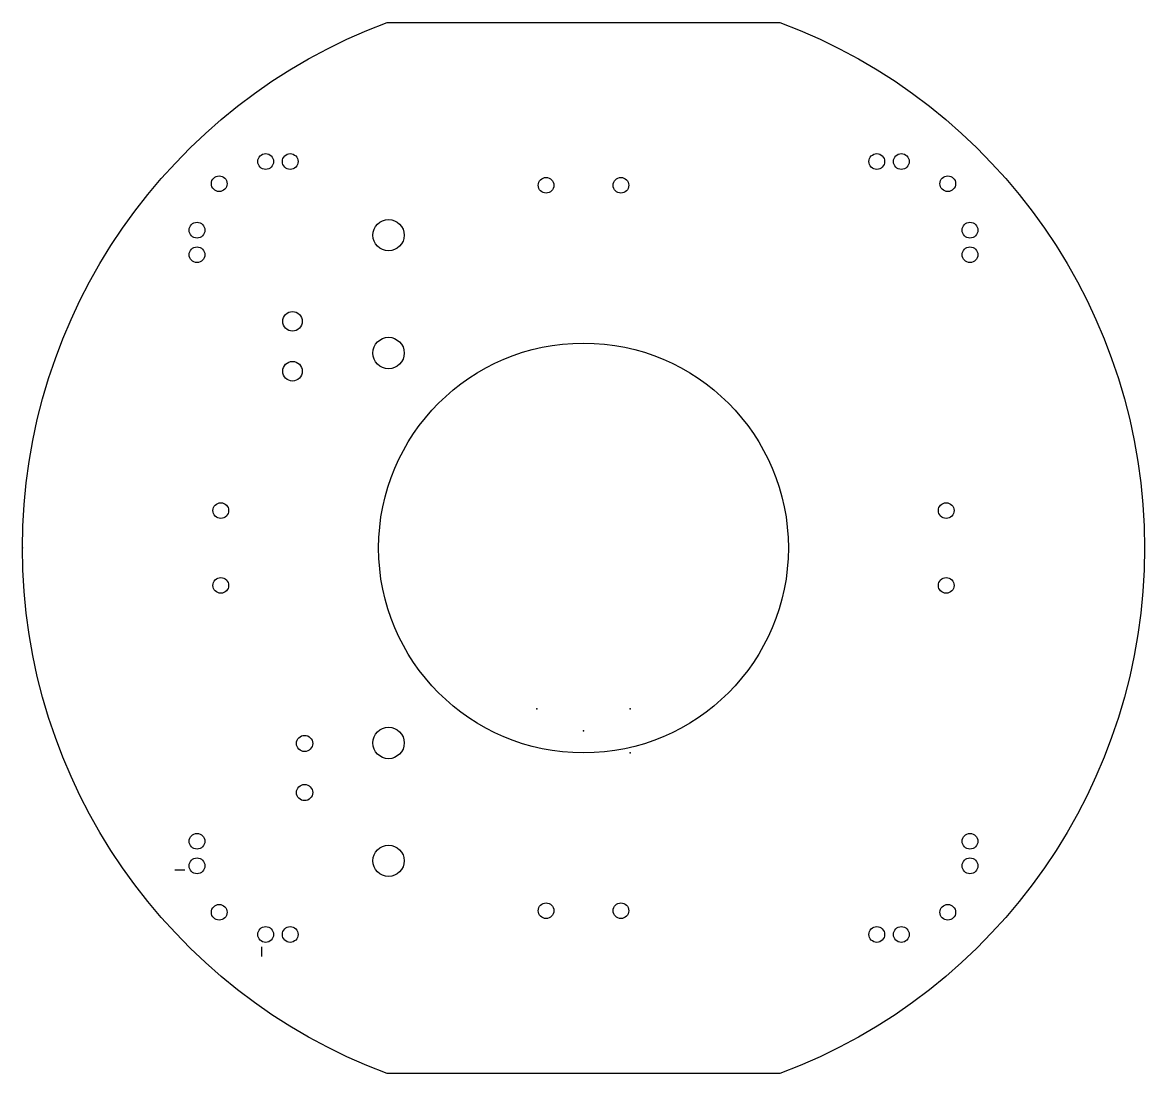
# Model space of a CAD drawing. Header units: millimetres. Extents: x -57 to 57, y -54 to 54.
import ezdxf

# ---------------------------------------------------------------- set-up
doc = ezdxf.new("R2010")
doc.units = ezdxf.units.MM
doc.layers.get('0').update_dxf_attribs({"linetype": 'CONTINUOUS'})

msp = doc.modelspace()

# ---------------------------------------------------------------- linework, layer by layer
for p, q in [((-41.6, -32.78), (-40.6, -32.78)), ((-32.78, -40.6), (-32.78, -41.6))]:
    msp.add_line(p, q)
msp.add_lwpolyline([(-20, 53.51), (20, 53.51, -0.693807), (20, -53.51), (-20, -53.51, -0.693807)], format="xyb", close=True)
for centre, radius in [((-32.36, 39.35), 0.8), ((-29.86, 39.35), 0.8), ((29.86, 39.35), 0.8), ((32.36, 39.35), 0.8), ((-37.09, 37.09), 0.8), ((-3.81, 36.93), 0.8), ((3.81, 36.93), 0.8), ((37.09, 37.09), 0.8), ((-39.35, 32.36), 0.8), ((-19.85, 31.85), 1.6), ((39.35, 32.36), 0.8), ((-39.35, 29.86), 0.8), ((39.35, 29.86), 0.8), ((-29.63, 23.08), 1), ((-19.85, 19.85), 1.6), ((0, 0), 20.86), ((-29.63, 18), 1), ((-36.93, 3.81), 0.8), ((36.93, 3.81), 0.8), ((-36.93, -3.81), 0.8), ((36.93, -3.81), 0.8), ((-19.85, -19.85), 1.6), ((-39.35, -29.86), 0.8), ((39.35, -29.86), 0.8), ((-19.85, -31.85), 1.6), ((-39.35, -32.36), 0.8), ((39.35, -32.36), 0.8), ((-37.09, -37.09), 0.8), ((-3.81, -36.93), 0.8), ((3.81, -36.93), 0.8), ((37.09, -37.09), 0.8), ((-32.36, -39.35), 0.8), ((-29.86, -39.35), 0.8), ((29.86, -39.35), 0.8), ((32.36, -39.35), 0.8)]:
    msp.add_circle(centre, radius)
for centre, major_axis in [((-28.4, -19.9), (-0.825, 0)), ((-28.4, -24.9), (0.825, 0))]:
    msp.add_ellipse(centre, major_axis=major_axis, ratio=1)
for p in [(-57.13, 0), (-4.75, -16.36), (4.75, -16.36), (0, -18.61), (0, -18.61), (4.75, -20.86)]:
    msp.add_point(p)

doc.saveas('drawing.dxf')
